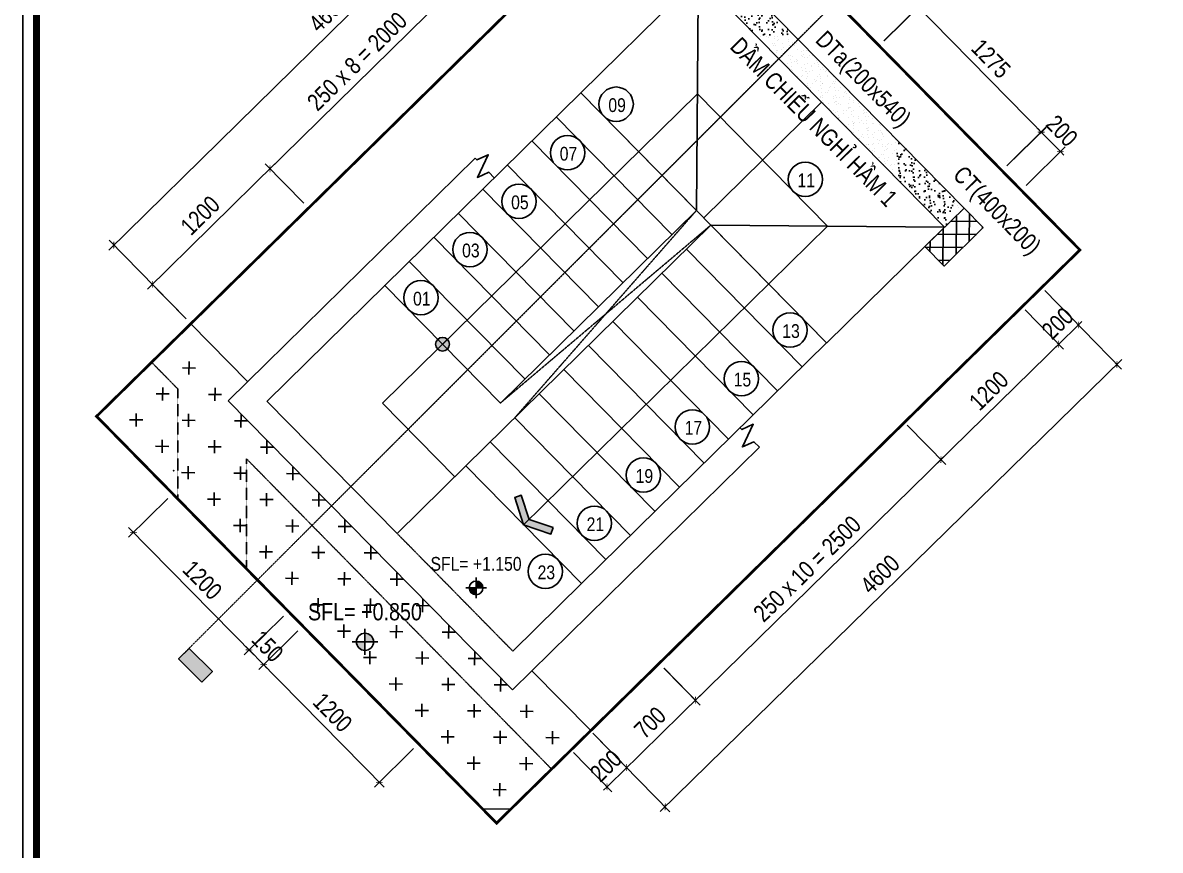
# Model space of a CAD drawing. Header units: millimetres. Extents: x 379264 to 1158416, y -283062 to 356890.
# Drawn here: x 1031030 to 1039304, y -10647 to -4627 of the extents above; entities that cross this region are included whole.
import ezdxf
from ezdxf.enums import TextEntityAlignment as Align

# ---------------------------------------------------------------- set-up
doc = ezdxf.new("R2010")
doc.units = ezdxf.units.MM
for name, pattern in [('BLOCK A - CHI TIET THANG 4$0$HIDDEN', [0.375, 0.25, -0.125]), ('CHI TIET THANG SAN VUON$0$$0$HIDDEN', [0.375, 0.25, -0.125]), ('HIDDEN', [9.524999999999999, 6.35, -3.175]), ('mb_loi thang 2-19 twa$0$Core 1A$0$Hidden10.5', [1.5, 1, -0.5])]:
    doc.linetypes.add(name, pattern=pattern)
for name, color, linetype in [('01PM. TEXT A', 3, 'Continuous'), ('02PM. TEXT B', 4, 'Continuous'), ('04PM. THIN', 7, 'Continuous'), ('05PM. FRAME', 4, 'Continuous'), ('06PM. HIDDEN', 4, 'HIDDEN'), ('07PM. WACO', 6, 'Continuous'), ('11PM. DIM', 2, 'Continuous'), ('13PM. HATCH', 8, 'Continuous'), ('BLOCK C - CHI TIET THANG 9$0$Dim 100', 1, 'Continuous'), ('CHI TIET THANG SAN VUON$0$Number Step', 94, 'Continuous'), ('mb_loi thang 2-19 twa$0$Opening Hidden', 154, 'mb_loi thang 2-19 twa$0$Core 1A$0$Hidden10.5')]:
    doc.layers.add(name, color=color, linetype=linetype)
doc.layers.add('DMo', color=254, linetype='HIDDEN', lineweight=9)
doc.styles.add('[PMDC2013]STYLE', font='arial.ttf', dxfattribs={"width": 0.8})
doc.styles.add('BLOCK A - CHI TIET THANG 3$0$VNI-HelveC', font='VHELVCN_0.TTF')
doc.styles.add('CHI TIET THANG SAN VUON$0$$0$Title Block Bold', font='VHELVEB_0.TTF')
doc.styles.add('CHI TIET THANG SAN VUON$0$VNI-HelveCB', font='VHELVCB_0.TTF')
doc.dimstyles.new('BLOCK A - CHI TIET THANG 1$0$Dim 50 (A1-A2)', dxfattribs={"dimscale": 50, "dimtxt": 2.5, "dimasz": 0.7, "dimexe": 1, "dimexo": 1, "dimgap": 1, "dimtad": 1, "dimdec": 0, "dimzin": 12, "dimdsep": 46, "dimtxsty": '[PMDC2013]STYLE', "dimblk": 'ARCHTICK', "dimcen": 0, "dimdle": 1, "dimclrd": 2, "dimclre": 2, "dimclrt": 4, "dimadec": 0, "dimazin": 0, "dimtfac": 1, "dimtdec": 0, "dimtix": 1, "dimtmove": 2, "dimatfit": 3, "dimldrblk": 'ARCHTICK', "dimfxl": 1, "dimtolj": 1, "dimtzin": 0, "dimarcsym": 0})

# ---------------------------------------------------------------- blocks, each defined once
blk = doc.blocks.new('BLOCK A - CHI TIET THANG 3$0$13123123213')
at = {"linetype": 'ByBlock'}
h = blk.add_hatch(color=0, dxfattribs=at)
h.paths.add_polyline_path([(0, 1), (0, 0), (1, 0, 0.4142135623730951)])
h.paths.add_polyline_path([(0, 0), (-1, 0, 0.4142135623730951), (0, -1)])
at = {"color": 0, "linetype": 'ByBlock'}
for p, q in [((0, -1.5), (0, 1.5)), ((-1.5, 0), (1.5, 0))]:
    blk.add_line(p, q, dxfattribs=at)
blk.add_circle((0, 0), 1, dxfattribs=at)
at = {"color": 0, "linetype": 'ByBlock', "lineweight": -2, "style": 'BLOCK A - CHI TIET THANG 3$0$VNI-HelveC'}
for tag, p in [('TEXT1', (0, 10.5)), ('TEXT2', (0, 7)), ('TEXT3', (0, 3.5))]:
    blk.add_attdef(tag, text='', height=2, dxfattribs=at).set_placement(p, align=Align.MIDDLE_CENTER)
blk = doc.blocks.new('_ArchTick')
at = {"color": 0, "linetype": 'ByBlock', "const_width": 0.15}
blk.add_lwpolyline([(-0.5, -0.5), (0.5, 0.5)], dxfattribs=at)
blk = doc.blocks.new('*D1213')
at = {"layer": '11PM. DIM', "color": 2, "lineweight": -2, "transparency": 16777216}
for p, q in [((1032084.663593933, -8088.159583262983), (1031799.39023279, -8368.550577097747)), ((1032711.271258664, -9224.980956435262), (1031800.000528704, -8297.84253272583)), ((1032925.836575406, -8943.97966671543), (1032640.563214292, -9224.370660521847))]:
    blk.add_line(p, q, dxfattribs=at)
at = {"layer": 'Defpoints', "color": 0, "transparency": 16777216}
for p in [(1032120.322764075, -8053.11070903379), (1031835.049402933, -8333.501702868496), (1032961.495745548, -8908.930792486179)]:
    blk.add_point(p, dxfattribs=at)
at = {"layer": '11PM. DIM', "color": 2, "lineweight": -2, "transparency": 16777216, "xscale": 35, "yscale": 35, "zscale": 35}
for p, rotation in [((1031835.049402933, -8333.501702868496), 134.5054804285329), ((1032676.222384435, -9189.321786292596), 314.505480428533)]:
    blk.add_blockref('_ArchTick', p, dxfattribs=dict(at, rotation=rotation))
at = {"layer": '11PM. DIM', "color": 4, "transparency": 16777216, "insert": (1032336.811586425, -8681.625349272683), "char_height": 125, "attachment_point": 5, "rotation": 314.50548042853296, "style": '[PMDC2013]STYLE'}
blk.add_mtext('\\A1;1200', dxfattribs=at)
blk = doc.blocks.new('*D1214')
at = {"layer": '11PM. DIM', "color": 2, "lineweight": -2, "transparency": 16777216}
for p, q in [((1033031.301870626, -9051.281398636056), (1032746.028509455, -9331.672392498935)), ((1032746.638805368, -9260.964348127076), (1033657.909535328, -10188.10277183651)), ((1033872.474852099, -9907.101482088387), (1033587.201490956, -10187.49247592303))]:
    blk.add_line(p, q, dxfattribs=at)
at = {"layer": 'Defpoints', "color": 0, "transparency": 16777216}
for p in [(1033066.961040768, -9016.232524406805), (1033908.134022241, -9872.052607859136), (1033622.860661099, -10152.44360169384)]:
    blk.add_point(p, dxfattribs=at)
at = {"layer": '11PM. DIM', "color": 2, "lineweight": -2, "transparency": 16777216, "xscale": 35, "yscale": 35, "zscale": 35}
for p, rotation in [((1032781.687679598, -9296.623518269742), 134.5054804285329), ((1033622.860661099, -10152.44360169384), 314.505480428533)]:
    blk.add_blockref('_ArchTick', p, dxfattribs=dict(at, rotation=rotation))
at = {"layer": '11PM. DIM', "color": 4, "transparency": 16777216, "insert": (1033283.44986309, -9644.747164673929), "char_height": 125, "attachment_point": 5, "rotation": 314.5054804285329, "style": '[PMDC2013]STYLE'}
blk.add_mtext('\\A1;1200', dxfattribs=at)
blk = doc.blocks.new('*D1215')
at = {"layer": '11PM. DIM', "color": 2, "lineweight": -2, "transparency": 16777216}
for p, q in [((1032925.836575406, -8943.97966671543), (1032640.563214263, -9224.370660550252)), ((1033031.301870626, -9051.281398636114), (1032746.028509487, -9331.672392467328)), ((1032676.222384406, -9189.321786321001), (1032651.688172445, -9164.360367221117)), ((1032781.68767963, -9296.623518238077), (1032676.222384406, -9189.321786321001)), ((1032781.68767963, -9296.623518238077), (1032806.22189159, -9321.58493733796))]:
    blk.add_line(p, q, dxfattribs=at)
at = {"layer": 'Defpoints', "color": 0, "transparency": 16777216}
for p in [(1032961.495745548, -8908.930792486179), (1033066.961040769, -9016.232524406863), (1032676.222384406, -9189.321786321001)]:
    blk.add_point(p, dxfattribs=at)
at = {"layer": '11PM. DIM', "color": 2, "lineweight": -2, "transparency": 16777216, "xscale": 35, "yscale": 35, "zscale": 35}
for p, rotation in [((1032676.222384406, -9189.321786321001), 314.505480428533), ((1032781.68767963, -9296.623518238077), 134.5054804285329)]:
    blk.add_blockref('_ArchTick', p, dxfattribs=dict(at, rotation=rotation))
at = {"layer": '11PM. DIM', "color": 4, "transparency": 16777216, "insert": (1032810.130724759, -9163.186256971734), "char_height": 125, "attachment_point": 5, "rotation": 314.50548042853296, "style": '[PMDC2013]STYLE'}
blk.add_mtext('\\A1;150', dxfattribs=at)
blk = doc.blocks.new('*D1216')
at = {"layer": '11PM. DIM', "color": 2, "lineweight": -2, "transparency": 16777216}
for p, q in [((1036399.577069771, -3848.257743186492), (1036684.850430935, -3567.866749336477)), ((1037578.173465608, -4548.073926941026), (1036614.142386563, -3567.256453422306)), ((1037293.510400354, -4757.756876423722), (1037578.783761522, -4477.365882569109))]:
    blk.add_line(p, q, dxfattribs=at)
at = {"layer": 'Defpoints', "color": 0, "transparency": 16777216}
for p in [(1036649.191260792, -3602.915623565321), (1036363.917899628, -3883.306617415335), (1037257.851230211, -4792.805750652566)]:
    blk.add_point(p, dxfattribs=at)
at = {"layer": '11PM. DIM', "color": 2, "lineweight": -2, "transparency": 16777216, "xscale": 35, "yscale": 35, "zscale": 35}
for p, rotation in [((1036649.191260792, -3602.915623565321), 134.5054804279484), ((1037543.124591379, -4512.414756797953), 314.5054804279484)]:
    blk.add_blockref('_ArchTick', p, dxfattribs=dict(at, rotation=rotation))
at = {"layer": '11PM. DIM', "color": 4, "transparency": 16777216, "insert": (1037177.333618828, -3977.878794874588), "char_height": 125, "attachment_point": 5, "rotation": 314.50548042794844, "style": '[PMDC2013]STYLE'}
blk.add_mtext('\\A1;1275', dxfattribs=at)
blk = doc.blocks.new('*D1219')
at = {"layer": '11PM. DIM', "color": 2, "lineweight": -2, "transparency": 16777216}
for p, q in [((1034290.647506517, -4252.221443002636), (1032792.962360434, -5724.274160538043)), ((1034500.330455922, -4536.884508204123), (1034219.939462145, -4251.611147084855)), ((1033073.963650169, -5938.839477325382), (1032793.572656352, -5653.566116166185))]:
    blk.add_line(p, q, dxfattribs=at)
at = {"layer": 'Defpoints', "color": 0, "transparency": 16777216}
for p in [(1034535.379330149, -4572.543678348942), (1032828.621530579, -5689.225286311004), (1033109.012524396, -5974.498647470202)]:
    blk.add_point(p, dxfattribs=at)
at = {"layer": '11PM. DIM', "color": 2, "lineweight": -2, "transparency": 16777216, "xscale": 35, "yscale": 35, "zscale": 35}
for p, rotation in [((1034254.988336372, -4287.270317229675), 44.50548042500078), ((1032828.621530579, -5689.225286311004), 224.5054804250008)]:
    blk.add_blockref('_ArchTick', p, dxfattribs=dict(at, rotation=rotation))
at = {"layer": '11PM. DIM', "color": 4, "transparency": 16777216, "insert": (1033462.018538172, -4907.072109024273), "char_height": 125, "attachment_point": 5, "rotation": 44.505480425000776, "style": '[PMDC2013]STYLE'}
blk.add_mtext('\\A1;250 x 8 = 2000', dxfattribs=at)
blk = doc.blocks.new('*D1220')
at = {"layer": '11PM. DIM', "color": 2, "lineweight": -2, "transparency": 16777216}
for p, q in [((1032864.280700757, -5654.176412117493), (1031937.130059019, -6565.459150885814)), ((1033073.963650169, -5938.839477325382), (1032793.572656385, -5653.566116199712)), ((1032219.114087612, -6781.024318679294), (1031937.740354937, -6494.751106514013))]:
    blk.add_line(p, q, dxfattribs=at)
at = {"layer": 'Defpoints', "color": 0, "transparency": 16777216}
for p in [(1033109.012524396, -5974.498647470202), (1031972.789229164, -6530.410276658833), (1032254.162961839, -6816.683488824114)]:
    blk.add_point(p, dxfattribs=at)
at = {"layer": '11PM. DIM', "color": 2, "lineweight": -2, "transparency": 16777216, "xscale": 35, "yscale": 35, "zscale": 35}
for p, rotation in [((1032828.621530612, -5689.225286344532), 44.50548042500078), ((1031972.789229164, -6530.410276658833), 224.5054804250008)]:
    blk.add_blockref('_ArchTick', p, dxfattribs=dict(at, rotation=rotation))
at = {"layer": '11PM. DIM', "color": 4, "transparency": 16777216, "insert": (1032320.918984585, -6028.642088755616), "char_height": 125, "attachment_point": 5, "rotation": 44.505480425000776, "style": '[PMDC2013]STYLE'}
blk.add_mtext('\\A1;1200', dxfattribs=at)
blk = doc.blocks.new('*D1221')
at = {"layer": '11PM. DIM', "color": 2, "lineweight": -2, "transparency": 16777216}
for p, q in [((1031656.739065102, -6280.185789625626), (1035008.713276689, -2985.579603418882)), ((1035498.78721995, -3555.516029819148), (1034938.005232317, -2984.969307501102)), ((1032219.114087612, -6781.024318679352), (1031657.34936102, -6209.477745253767))]:
    blk.add_line(p, q, dxfattribs=at)
at = {"layer": 'Defpoints', "color": 0, "transparency": 16777216}
for p in [(1034973.054106544, -3020.628477645922), (1035533.836094177, -3591.175199963967), (1032254.162961839, -6816.683488824172)]:
    blk.add_point(p, dxfattribs=at)
at = {"layer": '11PM. DIM', "color": 2, "lineweight": -2, "transparency": 16777216, "xscale": 35, "yscale": 35, "zscale": 35}
for p, rotation in [((1034973.054106544, -3020.628477645922), 44.50548042500078), ((1031692.398235247, -6245.136915398587), 224.5054804250008)]:
    blk.add_blockref('_ArchTick', p, dxfattribs=dict(at, rotation=rotation))
at = {"layer": '11PM. DIM', "color": 4, "transparency": 16777216, "insert": (1033252.939775593, -4551.707003776217), "char_height": 125, "attachment_point": 5, "rotation": 44.505480425000776, "style": '[PMDC2013]STYLE'}
blk.add_mtext('\\A1;4600', dxfattribs=at)
blk = doc.blocks.new('*D1222')
at = {"layer": '11PM. DIM', "color": 2, "lineweight": -2, "transparency": 16777216}
for p, q in [((1038187.06965542, -5666.875420503377), (1038472.343016565, -5386.484426672338)), ((1038436.683846422, -5421.533300901239), (1038412.149634462, -5396.571881801123)), ((1038576.879343337, -5564.169981473417), (1038436.683846422, -5421.533300901239)), ((1038327.265152333, -5809.512101078813), (1038612.53851348, -5529.121107244515)), ((1038576.879343337, -5564.169981473417), (1038601.413555298, -5589.131400573533))]:
    blk.add_line(p, q, dxfattribs=at)
at = {"layer": 'Defpoints', "color": 0, "transparency": 16777216}
for p in [(1038436.683846422, -5421.533300901239), (1038151.410485277, -5701.92429473222), (1038291.60598219, -5844.560975307657)]:
    blk.add_point(p, dxfattribs=at)
at = {"layer": '11PM. DIM', "color": 2, "lineweight": -2, "transparency": 16777216, "xscale": 35, "yscale": 35, "zscale": 35}
for p, rotation in [((1038436.683846422, -5421.533300901239), 314.5054804279484), ((1038576.879343337, -5564.169981473417), 134.5054804279484)]:
    blk.add_blockref('_ArchTick', p, dxfattribs=dict(at, rotation=rotation))
at = {"layer": '11PM. DIM', "color": 4, "transparency": 16777216, "insert": (1038587.957287621, -5413.065245880221), "char_height": 125, "attachment_point": 5, "rotation": 314.50548042794844, "style": '[PMDC2013]STYLE'}
blk.add_mtext('\\A1;200', dxfattribs=at)
blk = doc.blocks.new('MB Ham 2$0$Arrow 60')
at = {"linetype": 'ByBlock', "lineweight": -2}
h = blk.add_hatch(color=0, dxfattribs=at)
h.paths.add_polyline_path([(1.875, 0.9375000000000001), (1.651393202249892, 1.384713595499924), (0, 0.5590169943748364), (-1.651393202250176, 1.384713595499924), (-1.875, 0.9375000000001494), (0, 0)], flags=17)
h.paths.add_polyline_path([(1.651393202249892, 1.384713595499925), (1.875, 0.9375), (0, 0), (-1.875, 0.9375000000001492), (-1.651393202250176, 1.384713595499925), (0, 0.5590169943748364)])
blk.add_hatch(color=0, dxfattribs=at).paths.add_polyline_path([(1.651393202249892, 1.384713595499925), (1.875, 0.9375), (0, 0), (-1.875, 0.9375000000001492), (-1.651393202250176, 1.384713595499925), (0, 0.5590169943748364)])
at = {"color": 0, "linetype": 'ByBlock', "lineweight": -2}
blk.add_lwpolyline([(1.651393202249892, 1.384713595499925), (1.875, 0.9375), (0, 0), (-1.875, 0.9375000000001492), (-1.651393202250176, 1.384713595499925), (0, 0.5590169943748364)], close=True, dxfattribs=at)
blk = doc.blocks.new('CHI TIET THANG SAN VUON$0$Number Step')
at = {"color": 0, "linetype": 'ByBlock'}
blk.add_circle((0, 0), 2.5, dxfattribs=at)
at = {"color": 0, "linetype": 'ByBlock', "lineweight": -2, "style": 'CHI TIET THANG SAN VUON$0$VNI-HelveCB'}
blk.add_attdef('TEXT', text='', height=2, dxfattribs=at).set_placement((0, 0), align=Align.MIDDLE)
blk = doc.blocks.new('*U1128')
h = blk.add_hatch(color=256)
edge = h.paths.add_edge_path()
edge.add_line((-424.2623709886411, -424.262370988505), (-599.9975990567021, -599.9975990565075))
edge.add_line((-599.9975990567021, -599.9975990565075), (599.9975990565059, -599.9975990567074))
edge.add_line((599.9975990565059, -599.9975990567074), (599.9975990567063, 599.9975990565011))
edge.add_line((599.9975990567063, 599.997599056501), (424.2623709886444, 424.2623709884982))
edge.add_arc((1.38939492794901e-12, -3.123119203203569e-12), 599.9975990566043, -135.0000000000095, 44.99999999999051, ccw=False)
blk.add_hatch(color=256).paths.add_polyline_path([(-11031.04505008012, -11709.86484365804), (-10879.21225421986, -11558.03204779784), (-11218.62215101066, -11218.62215100692), (-11370.45494687092, -11370.45494686713)])
blk.add_line((-599.9975990566037, -1.129758429030403e-13), (599.9975990566037, -5.392997783862113e-13))
at = {"linetype": 'CHI TIET THANG SAN VUON$0$$0$HIDDEN', "ltscale": 10}
blk.add_line((-424.2623709886413, -424.2623709885041), (-11370.45494687092, -11370.45494686713), dxfattribs=at)
blk.add_lwpolyline([(-424.2623709886411, -424.262370988505), (-599.9975990567021, -599.9975990565075), (599.9975990565059, -599.9975990567074), (599.9975990567063, 599.997599056501), (424.2623709886444, 424.2623709884982, -0.9999999999999994)], format="xyb", close=True)
blk.add_lwpolyline([(-11031.04505008012, -11709.86484365804), (-10879.21225421986, -11558.03204779784), (-11218.62215101066, -11218.62215100692), (-11370.45494687092, -11370.45494686713)], close=True)
blk.add_circle((-2.824396072576007e-14, -1.129758429030403e-13), 599.9975990566037)
at = {"style": 'CHI TIET THANG SAN VUON$0$$0$Title Block Bold', "flags": 8}
blk.add_attdef('VIEWNUMBER', text='', height=300, dxfattribs=at).set_placement((-2.824396072576007e-14, -1.129758429030403e-13), align=Align.BOTTOM_CENTER)
blk.add_attdef('DRAWINGREFERENCE', text='', height=250, dxfattribs=at).set_placement((-2.824396072576007e-14, -119.9995198113209), align=Align.TOP_CENTER)
blk = doc.blocks.new('MB Ham 2$0$Dot')
at = {"linetype": 'ByBlock', "lineweight": -2}
h = blk.add_hatch(color=0, dxfattribs=at)
edge = h.paths.add_edge_path()
edge.add_arc((0, 0), 0.5, 0, 360)
at = {"color": 0, "linetype": 'ByBlock', "lineweight": -2}
blk.add_line((-1.110223024625157e-16, -1), (5.551115123125783e-17, 1), dxfattribs=at)
blk.add_circle((0, 0), 0.5, dxfattribs=at)
blk = doc.blocks.new('*D1224')
at = {"layer": '11PM. DIM', "color": 2, "lineweight": -2, "transparency": 16777216}
for p, q in [((1038462.826595391, -6575.479214920721), (1038742.809769936, -6861.15284333931)), ((1038319.989781184, -6715.470802193973), (1038599.972955727, -7001.144430610992)), ((1038707.811873118, -6825.443639787263), (1038564.97505891, -6965.435227058944)), ((1038707.811873118, -6825.443639787263), (1038732.808315604, -6800.945112014713)), ((1038564.97505891, -6965.435227058944), (1038539.978616423, -6989.933754831436))]:
    blk.add_line(p, q, dxfattribs=at)
at = {"layer": 'Defpoints', "color": 0, "transparency": 16777216}
for p in [(1038427.828698573, -6539.770011368615), (1038284.991884366, -6679.761598641868), (1038564.97505891, -6965.435227058944)]:
    blk.add_point(p, dxfattribs=at)
at = {"layer": '11PM. DIM', "color": 2, "lineweight": -2, "transparency": 16777216, "xscale": 35, "yscale": 35, "zscale": 35}
for p, rotation in [((1038707.811873118, -6825.443639787263), 224.4236293263429), ((1038564.97505891, -6965.435227058944), 44.42362932634293)]:
    blk.add_blockref('_ArchTick', p, dxfattribs=dict(at, rotation=rotation))
at = {"layer": '11PM. DIM', "color": 4, "transparency": 16777216, "insert": (1038556.72311734, -6814.149843004183), "char_height": 125, "attachment_point": 5, "rotation": 44.42362932634293, "style": '[PMDC2013]STYLE'}
blk.add_mtext('\\A1;200', dxfattribs=at)
blk = doc.blocks.new('*D1225')
at = {"layer": '11PM. DIM', "color": 2, "lineweight": -2, "transparency": 16777216}
for p, q in [((1037462.968895942, -7555.420325832092), (1037742.952070514, -7841.093954277865)), ((1037743.663377248, -7770.386853907898), (1035886.609019192, -9590.4497604809)), ((1035693.908855645, -9322.400242721138), (1035957.316119562, -9591.161067215085))]:
    blk.add_line(p, q, dxfattribs=at)
at = {"layer": 'Defpoints', "color": 0, "transparency": 16777216}
for p in [(1037427.970999125, -7519.711122279987), (1035658.910958827, -9286.691039169033), (1035922.318222744, -9555.45186366298)]:
    blk.add_point(p, dxfattribs=at)
at = {"layer": '11PM. DIM', "color": 2, "lineweight": -2, "transparency": 16777216, "xscale": 35, "yscale": 35, "zscale": 35}
for p, rotation in [((1037707.954173696, -7805.38475072576), 44.42362932634293), ((1035922.318222744, -9555.45186366298), 224.4236293263429)]:
    blk.add_blockref('_ArchTick', p, dxfattribs=dict(at, rotation=rotation))
at = {"layer": '11PM. DIM', "color": 4, "transparency": 16777216, "insert": (1036735.465849547, -8599.128716775449), "char_height": 125, "attachment_point": 5, "rotation": 44.42362932634293, "style": '[PMDC2013]STYLE'}
blk.add_mtext('\\A1;250 x 10 = 2500', dxfattribs=at)
blk = doc.blocks.new('*D1226')
at = {"layer": '11PM. DIM', "color": 2, "lineweight": -2, "transparency": 16777216}
for p, q in [((1035694.909299631, -9322.416921031196), (1035957.818067428, -9590.66911783436)), ((1035958.529374162, -9519.962017464335), (1035386.843707681, -10080.26003527315)), ((1035176.58632401, -9794.296459692356), (1035457.550808051, -10080.9713420074))]:
    blk.add_line(p, q, dxfattribs=at)
at = {"layer": 'Defpoints', "color": 0, "transparency": 16777216}
for p in [(1035659.911402813, -9286.70771747909), (1035141.588427192, -9758.587256140308), (1035422.552911233, -10045.26213845529)]:
    blk.add_point(p, dxfattribs=at)
at = {"layer": '11PM. DIM', "color": 2, "lineweight": -2, "transparency": 16777216, "xscale": 35, "yscale": 35, "zscale": 35}
for p, rotation in [((1035922.82017061, -9554.959914282255), 44.42362932634293), ((1035422.552911233, -10045.26213845529), 224.4236293263429)]:
    blk.add_blockref('_ArchTick', p, dxfattribs=dict(at, rotation=rotation))
at = {"layer": '11PM. DIM', "color": 4, "transparency": 16777216, "insert": (1035593.016192248, -9718.821435949882), "char_height": 125, "attachment_point": 5, "rotation": 44.42362932634293, "style": '[PMDC2013]STYLE'}
blk.add_mtext('\\A1;700', dxfattribs=at)
blk = doc.blocks.new('*D1227')
at = {"layer": '11PM. DIM', "color": 2, "lineweight": -2, "transparency": 16777216}
for p, q in [((1038462.826595391, -6575.479214920721), (1039022.792944478, -7146.826471755281)), ((1035666.8268822, -10365.9336636652), (1039023.504251212, -7076.119371385255)), ((1035176.58632401, -9794.29645969253), (1035737.53398257, -10366.64497039944))]:
    blk.add_line(p, q, dxfattribs=at)
at = {"layer": 'Defpoints', "color": 0, "transparency": 16777216}
for p in [(1038427.828698573, -6539.770011368615), (1038987.79504766, -7111.117268203176), (1035141.588427192, -9758.587256140425)]:
    blk.add_point(p, dxfattribs=at)
at = {"layer": '11PM. DIM', "color": 2, "lineweight": -2, "transparency": 16777216, "xscale": 35, "yscale": 35, "zscale": 35}
for p, rotation in [((1038987.79504766, -7111.117268203176), 44.42362932634293), ((1035702.536085752, -10330.93576684734), 224.4236293263429)]:
    blk.add_blockref('_ArchTick', p, dxfattribs=dict(at, rotation=rotation))
at = {"layer": '11PM. DIM', "color": 4, "transparency": 16777216, "insert": (1037265.495218032, -8639.736927106394), "char_height": 125, "attachment_point": 5, "rotation": 44.42362932634293, "style": '[PMDC2013]STYLE'}
blk.add_mtext('\\A1;4600', dxfattribs=at)
blk = doc.blocks.new('*D1228')
at = {"layer": '11PM. DIM', "color": 2, "lineweight": -2, "transparency": 16777216}
for p, q in [((1038319.989781184, -6715.470802193973), (1038599.972955728, -7001.144430611574)), ((1037672.244970107, -7840.382647506485), (1038600.684262462, -6930.437330241606)), ((1037462.968895942, -7555.420325832034), (1037742.952070477, -7841.09395424067))]:
    blk.add_line(p, q, dxfattribs=at)
at = {"layer": 'Defpoints', "color": 0, "transparency": 16777216}
for p in [(1038284.991884366, -6679.761598641868), (1038564.97505891, -6965.435227059468), (1037427.970999124, -7519.711122279929)]:
    blk.add_point(p, dxfattribs=at)
at = {"layer": '11PM. DIM', "color": 2, "lineweight": -2, "transparency": 16777216, "xscale": 35, "yscale": 35, "zscale": 35}
for p, rotation in [((1038564.97505891, -6965.435227059468), 44.42362932634295), ((1037707.95417366, -7805.384750688565), 224.4236293263429)]:
    blk.add_blockref('_ArchTick', p, dxfattribs=dict(at, rotation=rotation))
at = {"layer": '11PM. DIM', "color": 4, "transparency": 16777216, "insert": (1038056.794267611, -7304.120398455008), "char_height": 125, "attachment_point": 5, "rotation": 44.42362932634295, "style": '[PMDC2013]STYLE'}
blk.add_mtext('\\A1;1200', dxfattribs=at)
blk = doc.blocks.new('*D1229')
at = {"layer": '11PM. DIM', "color": 2, "lineweight": -2, "transparency": 16777216}
for p, q in [((1035177.5676336, -9795.297713684617), (1035457.550808145, -10080.97134210356)), ((1035034.730819393, -9935.289300957927), (1035314.713993937, -10220.96292937518)), ((1035422.552911327, -10045.26213855145), (1035279.716097119, -10185.25372582307)), ((1035422.552911327, -10045.26213855145), (1035447.549353814, -10020.76361077896)), ((1035279.716097119, -10185.25372582307), (1035254.719654632, -10209.75225359556))]:
    blk.add_line(p, q, dxfattribs=at)
at = {"layer": 'Defpoints', "color": 0, "transparency": 16777216}
for p in [(1035142.569736782, -9759.588510132511), (1034999.732922575, -9899.580097405822), (1035279.716097119, -10185.25372582307)]:
    blk.add_point(p, dxfattribs=at)
at = {"layer": '11PM. DIM', "color": 2, "lineweight": -2, "transparency": 16777216, "xscale": 35, "yscale": 35, "zscale": 35}
for p, rotation in [((1035422.552911327, -10045.26213855145), 224.4236293263429), ((1035279.716097119, -10185.25372582307), 44.42362932634293)]:
    blk.add_blockref('_ArchTick', p, dxfattribs=dict(at, rotation=rotation))
at = {"layer": '11PM. DIM', "color": 4, "transparency": 16777216, "insert": (1035271.464155549, -10033.96834176837), "char_height": 125, "attachment_point": 5, "rotation": 44.42362932634293, "style": '[PMDC2013]STYLE'}
blk.add_mtext('\\A1;200', dxfattribs=at)
blk = doc.blocks.new('CHG_XX_Khung ten')
blk.add_lwpolyline([(15, 578.9999998350979), (826, 578.9999998350979), (826, 14.99999983509792), (15, 14.99999983509792)], close=True)
at = {"color": 4, "linetype": 'Continuous', "const_width": 1}
blk.add_lwpolyline([(17.00000000000006, 576.9999998350979), (824.0000000000001, 576.9999998350979), (824, 16.99999983509827), (16.99999999999994, 16.99999983509838)], close=True, dxfattribs=at)
blk = doc.blocks.new('*D1244')
at = {"layer": '11PM. DIM', "color": 2, "lineweight": -2, "transparency": 16777216}
for p, q in [((1037294.469091397, -4758.73226087715), (1037579.742452552, -4478.341267035692)), ((1037509.03440818, -4477.73097112152), (1038472.816003118, -5458.294616338506)), ((1038188.152937873, -5667.977565812704), (1038473.426299033, -5387.586571966647))]:
    blk.add_line(p, q, dxfattribs=at)
at = {"layer": 'Defpoints', "color": 0, "transparency": 16777216}
for p in [(1037258.809921254, -4793.781135105994), (1038437.76712889, -5422.635446195491), (1038152.49376773, -5703.026440041547)]:
    blk.add_point(p, dxfattribs=at)
at = {"layer": '11PM. DIM', "color": 2, "lineweight": -2, "transparency": 16777216, "xscale": 35, "yscale": 35, "zscale": 35}
for p, rotation in [((1037544.083282409, -4513.390141264535), 134.5054804279484), ((1038437.76712889, -5422.635446195491), 314.5054804279484)]:
    blk.add_blockref('_ArchTick', p, dxfattribs=dict(at, rotation=rotation))
at = {"layer": '11PM. DIM', "color": 4, "transparency": 16777216, "insert": (1038072.100898391, -4888.226398422965), "char_height": 125, "attachment_point": 5, "rotation": 314.50548042794844, "style": '[PMDC2013]STYLE'}
blk.add_mtext('\\A1;1275', dxfattribs=at)

msp = doc.modelspace()

# ---------------------------------------------------------------- hatches: boundary and pattern name
at = {"layer": '13PM. HATCH'}
h = msp.add_hatch(dxfattribs=at)
h.set_pattern_fill('AR-SAND', color=256, scale=1.5, angle=89.50548042660694, style=0)
h.set_pattern_definition([(127.0054804266069, (922617.2405582484, -109222.6120343766), (-73.42996577298865, -1.76634695281468), [0, -57.9119999999999, 0, -64.76999999999978, 0, -61.91249999999989]), (97.0054804266069, (922617.2405582484, -109222.6120343766), (-106.9377924282719, 68.35400650691834), [0, -31.242, 0, -52.197, 0, -20.0025]), (57.00548042660693, (922616.8360889623, -109269.4732888796), (0.8084752652252765, 118.6462968724499), [0, -19.04999999999999, 0, -68.57999999999998, 0, -89.53499999999998]), (47.00548042660689, (922616.8360889623, -109269.4732888796), (-32.44962748884907, 114.8178135553666), [0, -9.524999999999999, 0, -44.958, 0, -51.435])])
h.paths.add_polyline_path([(1037733.696055674, -6114.656555862068), (1035946.203470045, -4296.038878526091), (1036088.84015062, -4155.843381613977), (1037876.33273625, -5974.461058949953)])
h = msp.add_hatch(dxfattribs=at)
h.set_pattern_fill('ANSI37', color=256, scale=30, angle=224.505480426607, style=0)
h.set_pattern_definition([(269.5054804266069, (1042243.489197477, 20753.12415041604), (95.24645224190493, -0.8220920450439309), []), (359.5054804266069, (1042243.489197477, 20753.12415041604), (0.8220920450439451, 95.24645224190493), [])])
h.paths.add_polyline_path([(1038016.528233162, -6117.097739525507), (1037876.33273625, -5974.46105895007), (1037591.059375099, -6254.852052774357), (1037731.254872011, -6397.488733349735)])
h = msp.add_hatch(dxfattribs=at)
h.set_pattern_fill('CROSS', color=256, scale=30, angle=135)
h.set_pattern_definition([(89.50548042660284, (1033752.956645441, -8342.29052365282), (-188.8487203937083, 192.1370885739112), [95.24999999999987, -285.7499999999995]), (179.5054804266029, (1033800.990917584, -8295.078343554418), (-192.1370885739112, -188.8487203937083), [95.24999999999987, -285.7499999999995])])
h.paths.add_polyline_path([(1035161.63704426, -9776.33243706312), (1034733.696592382, -9340.94038173954), (1034591.967836218, -9480.363979808655), (1032523.206514167, -7377.275638131094), (1032665.661006529, -7237.138284568809), (1032252.163491888, -6816.440657229006), (1031566.983501515, -7490.136309841491), (1034476.275040434, -10450.08650137672)])

# ---------------------------------------------------------------- linework, layer by layer
at = {"linetype": 'BLOCK A - CHI TIET THANG 4$0$HIDDEN', "ltscale": 10, "const_width": 20}
msp.add_lwpolyline([(1035809.997125637, -3319.740581062408), (1038719.288664556, -6279.690772597696), (1034476.275040434, -10450.08650137672), (1031566.983501515, -7490.136309841433)], close=True, dxfattribs=at)
at = {"layer": '05PM. FRAME', "ltscale": 0.25}
for p, q in [((1036087.438195651, -4154.417014808179), (1037876.33273625, -5974.461058949953)), ((1035088.981431623, -5135.785493193212), (1035944.801515076, -4294.612511720294)), ((1037733.696055674, -6114.656555861951), (1035944.801515076, -4294.612511720294)), ((1036876.474017253, -6954.403170529305), (1035088.981431623, -5135.785493193329)), ((1034319.578486336, -5611.587565766782), (1032523.114664058, -7377.30545286999)), ((1036877.875972222, -6955.829537334987), (1037733.696055674, -6114.656555862068)), ((1032806.794527103, -7378.913438802487), (1033662.61461585, -6537.740452120448)), ((1032665.751357956, -7237.109942862957), (1032252.162961839, -6816.683488824074)), ((1034591.907575337, -9480.302722604963), (1032523.114664058, -7377.30545286999)), ((1033752.956645441, -8342.29052365282), (1032806.008494449, -7379.68601874555)), ((1034591.907575337, -9480.302722604963), (1036387.462065993, -7715.478604460153)), ((1034252.342599331, -7851.026870452817), (1033752.909508634, -8342.242566066929)), ((1035093.515580803, -8706.84695390509), (1034593.917389019, -9197.894673685096)), ((1034733.696592382, -9340.940381739423), (1035161.69794717, -9776.394400458452))]:
    msp.add_line(p, q, dxfattribs=at)
for points in [[(1035088.981431623, -5135.785493193329), (1033662.61462587, -6537.740462314589), (1034503.787607342, -7393.560545766861), (1035930.154413096, -5991.605576645601)], [(1036876.474017253, -6954.403170529305), (1035093.515580803, -8706.84695390509), (1034252.342599331, -7851.026870452817), (1036035.30103578, -6098.58308707715)]]:
    msp.add_lwpolyline(points, close=True, dxfattribs=at)
for points in [[(1034319.578486336, -5611.58756576684), (1034332.549376864, -5624.784314662469), (1034415.687901237, -5586.886301930313), (1034337.033038064, -5751.83025275778), (1034420.171562434, -5713.932240022015), (1034459.773983239, -5754.224246333255)], [(1036247.266569089, -7572.841923893797), (1036260.237459618, -7586.038672789367), (1036343.375983991, -7548.140660057212), (1036264.721120818, -7713.084610884678), (1036347.859645188, -7675.186598148914), (1036387.462065993, -7715.478604460153)]]:
    msp.add_lwpolyline(points, dxfattribs=at)
at = {"layer": '06PM. HIDDEN', "linetype": 'HIDDEN', "ltscale": 0.25}
for p, q in [((1031967.133047292, -7096.835202559207), (1032156.792926434, -7289.797574353888)), ((1032156.792926434, -8090.215915787576), (1032156.792926434, -7289.797574378743)), ((1032656.792926434, -8598.922271258914), (1032656.792926434, -7798.503929915973)), ((1032656.792926434, -7798.503929825285), (1034876.424586211, -10056.78539409444)), ((1033752.956645441, -8342.29052365282), (1034593.917308375, -9197.894591636741))]:
    msp.add_line(p, q, dxfattribs=at)
at = {"layer": '07PM. WACO'}
msp.add_lwpolyline([(1038016.528233162, -6117.097739525507), (1037876.33273625, -5974.46105895007), (1037591.059375099, -6254.852052774357), (1037731.254872011, -6397.488733349735)], close=True, dxfattribs=at)
at = {"layer": '13PM. HATCH'}
for p, q in [((1035930.154413096, -5991.605576645601), (1035944.801515076, -4294.612511720294)), ((1035937.477964086, -5143.109044183006), (1033647.090799708, -7394.296924719023)), ((1036883.797568243, -6105.906638066768), (1035937.477964086, -5143.109044183006)), ((1035982.727724438, -6045.094331861375), (1036839.248785375, -5204.634533791123)), ((1034910.685580904, -5311.029864333472), (1035751.858562377, -6166.849947785744)), ((1034732.389730185, -5486.274235473615), (1035573.562711658, -6342.094318925829)), ((1034554.093879466, -5661.518606613758), (1035395.266860939, -6517.33869006603)), ((1034375.798028747, -5836.7629777539), (1035216.971010219, -6692.583061206173)), ((1034197.502178027, -6012.00734889416), (1035038.6751595, -6867.827432346432)), ((1036883.797568243, -6105.906638066768), (1034672.929090067, -8278.936912179011)), ((1036035.30103578, -6098.58308707715), (1037733.696055674, -6114.656555862068)), ((1034019.206327308, -6187.251720034303), (1034860.379308781, -7043.071803486575)), ((1035857.005185061, -6273.827458217293), (1036698.178166534, -7129.647541669448)), ((1033840.910476589, -6362.496091174446), (1034682.083458062, -7218.316174626718)), ((1035678.709334342, -6449.071829357435), (1036519.882315815, -7304.891912809591)), ((1035500.413483623, -6624.316200497578), (1036341.586465095, -7480.136283949734)), ((1035322.117632903, -6799.560571637721), (1036163.290614376, -7655.380655089877)), ((1035143.821782184, -6974.804942777864), (1035984.994763657, -7830.625026230136)), ((1034965.525931465, -7150.049313918007), (1035806.698912938, -8005.869397370279)), ((1034787.230080746, -7325.29368505815), (1035628.403062219, -8181.113768510422)), ((1034172.850262199, -7929.211284756213), (1033647.090799708, -7394.296924719023)), ((1034608.934230027, -7500.538056198293), (1035450.107211499, -8356.358139650565)), ((1034430.638379307, -7675.782427338378), (1035271.81136078, -8531.60251079065))]:
    msp.add_line(p, q, dxfattribs=at)
at = {"layer": 'BLOCK C - CHI TIET THANG 9$0$Dim 100'}
msp.add_point((1032127.252327159, -7885.667466308019), dxfattribs=at)
at = {"layer": 'DMo', "ltscale": 1400}
msp.add_line((1034374.708808918, -10346.75172642911), (1034581.409153949, -10346.75172642911), dxfattribs=at)
at = {"layer": 'mb_loi thang 2-19 twa$0$Opening Hidden', "color": 8}
for p, q in [((1034608.934286621, -7500.53811377766), (1035930.154413096, -5991.605576645601)), ((1036035.30103578, -6098.58308707715), (1034503.787607342, -7393.560545766861))]:
    msp.add_line(p, q, dxfattribs=at)

# ---------------------------------------------------------------- block references
at = {"layer": '02PM. TEXT B'}
ref = msp.add_blockref('BLOCK A - CHI TIET THANG 3$0$13123123213', (1034326.993694309, -8738.307266116975), dxfattribs=dict(at, xscale=50.00000000000001, yscale=50.00000000000001, zscale=50.00000000000001))
ref.add_attrib('TEXT3', 'SFL= +1.150', dxfattribs={"layer": '0', "color": 0, "linetype": 'ByBlock', "lineweight": -2, "height": 99.99999999999991, "rotation": 1.667526652835144e-09, "style": 'BLOCK A - CHI TIET THANG 3$0$VNI-HelveC'}).set_placement((1034326.993694309, -8563.307266117092), align=Align.MIDDLE_CENTER)
ref = msp.add_blockref('BLOCK A - CHI TIET THANG 3$0$13123123213', (1033518.837255876, -9130.618961274526), dxfattribs=dict(at, xscale=62.5, yscale=62.5, zscale=62.5))
ref.add_attrib('TEXT3', 'SFL= +0.850', dxfattribs={"layer": '0', "color": 0, "linetype": 'ByBlock', "lineweight": -2, "height": 124.9999999999999, "rotation": 6.670106611340577e-09, "style": 'BLOCK A - CHI TIET THANG 3$0$VNI-HelveC'}).set_placement((1033518.837255876, -8911.86896127441), align=Align.MIDDLE_CENTER)
at = {"layer": '07PM. WACO'}
ref = msp.add_blockref('*U1128', (1037848.572946136, -3568.778284661024), dxfattribs=dict(at, xscale=0.5, yscale=0.5, zscale=0.5))
ref.add_attrib('VIEWNUMBER', '1-1', dxfattribs={"layer": '0', "height": 150, "style": 'CHI TIET THANG SAN VUON$0$VNI-HelveCB'}).set_placement((1037848.572946136, -3568.778284661024), align=Align.BOTTOM_CENTER)
ref.add_attrib('DRAWINGREFERENCE', '-', dxfattribs={"layer": '0', "height": 125, "style": 'CHI TIET THANG SAN VUON$0$VNI-HelveCB'}).set_placement((1037848.572946136, -3628.778044566647), align=Align.TOP_CENTER)
at = {"layer": '13PM. HATCH'}
for name, p, xscale, yscale, zscale, rotation in [('MB Ham 2$0$Dot', (1034083.201116606, -6965.650504040608), -100, 100, 100, 134.5054804266069), ('MB Ham 2$0$Arrow 60', (1034672.929050085, -8278.936871501402), 99.99999999999999, 99.99999999999999, 99.99999999999999, 314.5054804266069)]:
    msp.add_blockref(name, p, dxfattribs=dict(at, xscale=xscale, yscale=yscale, zscale=zscale, rotation=rotation))
at = {"layer": 'CHI TIET THANG SAN VUON$0$Number Step'}
ref = msp.add_blockref('CHI TIET THANG SAN VUON$0$Number Step', (1035346.067956305, -5219.032921892725), dxfattribs=dict(at, xscale=50, yscale=50, zscale=50, rotation=90))
ref.add_attrib('TEXT', '09', dxfattribs={"layer": '0', "color": 0, "linetype": 'ByBlock', "lineweight": -2, "height": 100, "style": 'CHI TIET THANG SAN VUON$0$VNI-HelveCB'}).set_placement((1035353.001289638, -5225.966255226074), align=Align.MIDDLE)
ref = msp.add_blockref('CHI TIET THANG SAN VUON$0$Number Step', (1034992.387230751, -5572.65065294116), dxfattribs=dict(at, xscale=50, yscale=50, zscale=50, rotation=90))
ref.add_attrib('TEXT', '07', dxfattribs={"layer": '0', "color": 0, "linetype": 'ByBlock', "lineweight": -2, "height": 100, "style": 'CHI TIET THANG SAN VUON$0$VNI-HelveCB'}).set_placement((1034999.320564085, -5579.583986274451), align=Align.MIDDLE)
ref = msp.add_blockref('CHI TIET THANG SAN VUON$0$Number Step', (1036721.812366679, -5766.134887978802), dxfattribs=dict(at, xscale=50, yscale=50, zscale=50, rotation=90))
ref.add_attrib('TEXT', '11', dxfattribs={"layer": '0', "color": 0, "linetype": 'ByBlock', "lineweight": -2, "height": 100, "style": 'CHI TIET THANG SAN VUON$0$VNI-HelveCB'}).set_placement((1036728.745700012, -5773.068221312151), align=Align.MIDDLE)
ref = msp.add_blockref('CHI TIET THANG SAN VUON$0$Number Step', (1034638.877178999, -5926.10063121947), dxfattribs=dict(at, xscale=50, yscale=50, zscale=50, rotation=90))
ref.add_attrib('TEXT', '05', dxfattribs={"layer": '0', "color": 0, "linetype": 'ByBlock', "lineweight": -2, "height": 100, "style": 'CHI TIET THANG SAN VUON$0$VNI-HelveCB'}).set_placement((1034645.810512332, -5933.033964552818), align=Align.MIDDLE)
ref = msp.add_blockref('CHI TIET THANG SAN VUON$0$Number Step', (1034282.28547756, -6276.589373499872), dxfattribs=dict(at, xscale=50, yscale=50, zscale=50, rotation=90))
ref.add_attrib('TEXT', '03', dxfattribs={"layer": '0', "color": 0, "linetype": 'ByBlock', "lineweight": -2, "height": 100, "style": 'CHI TIET THANG SAN VUON$0$VNI-HelveCB'}).set_placement((1034289.218810893, -6283.522706833162), align=Align.MIDDLE)
ref = msp.add_blockref('CHI TIET THANG SAN VUON$0$Number Step', (1033925.693776122, -6627.078115780158), dxfattribs=dict(at, xscale=50, yscale=50, zscale=50, rotation=90))
ref.add_attrib('TEXT', '01', dxfattribs={"layer": '0', "color": 0, "linetype": 'ByBlock', "lineweight": -2, "height": 100, "style": 'CHI TIET THANG SAN VUON$0$VNI-HelveCB'}).set_placement((1033932.627109455, -6634.011449113506), align=Align.MIDDLE)
ref = msp.add_blockref('CHI TIET THANG SAN VUON$0$Number Step', (1036611.096426629, -6862.881271875598), dxfattribs=dict(at, xscale=50, yscale=50, zscale=50, rotation=90))
ref.add_attrib('TEXT', '13', dxfattribs={"layer": '0', "color": 0, "linetype": 'ByBlock', "lineweight": -2, "height": 100, "style": 'CHI TIET THANG SAN VUON$0$VNI-HelveCB'}).set_placement((1036618.029759962, -6869.814605208947), align=Align.MIDDLE)
ref = msp.add_blockref('CHI TIET THANG SAN VUON$0$Number Step', (1036257.586374876, -7216.331250153966), dxfattribs=dict(at, xscale=50, yscale=50, zscale=50, rotation=90))
ref.add_attrib('TEXT', '15', dxfattribs={"layer": '0', "color": 0, "linetype": 'ByBlock', "lineweight": -2, "height": 100, "style": 'CHI TIET THANG SAN VUON$0$VNI-HelveCB'}).set_placement((1036264.519708209, -7223.264583487256), align=Align.MIDDLE)
ref = msp.add_blockref('CHI TIET THANG SAN VUON$0$Number Step', (1035900.994673437, -7566.819992434252), dxfattribs=dict(at, xscale=50, yscale=50, zscale=50, rotation=90))
ref.add_attrib('TEXT', '17', dxfattribs={"layer": '0', "color": 0, "linetype": 'ByBlock', "lineweight": -2, "height": 100, "style": 'CHI TIET THANG SAN VUON$0$VNI-HelveCB'}).set_placement((1035907.928006771, -7573.7533257676), align=Align.MIDDLE)
ref = msp.add_blockref('CHI TIET THANG SAN VUON$0$Number Step', (1035544.402971999, -7917.308734714596), dxfattribs=dict(at, xscale=50, yscale=50, zscale=50, rotation=90))
ref.add_attrib('TEXT', '19', dxfattribs={"layer": '0', "color": 0, "linetype": 'ByBlock', "lineweight": -2, "height": 100, "style": 'CHI TIET THANG SAN VUON$0$VNI-HelveCB'}).set_placement((1035551.336305332, -7924.242068047886), align=Align.MIDDLE)
ref = msp.add_blockref('CHI TIET THANG SAN VUON$0$Number Step', (1035187.81127056, -8267.79747699494), dxfattribs=dict(at, xscale=50, yscale=50, zscale=50, rotation=90))
ref.add_attrib('TEXT', '21', dxfattribs={"layer": '0', "color": 0, "linetype": 'ByBlock', "lineweight": -2, "height": 100, "style": 'CHI TIET THANG SAN VUON$0$VNI-HelveCB'}).set_placement((1035194.744603894, -8274.730810328288), align=Align.MIDDLE)
ref = msp.add_blockref('CHI TIET THANG SAN VUON$0$Number Step', (1034831.219569122, -8618.286219275225), dxfattribs=dict(at, xscale=50, yscale=50, zscale=50, rotation=90))
ref.add_attrib('TEXT', '23', dxfattribs={"layer": '0', "color": 0, "linetype": 'ByBlock', "lineweight": -2, "height": 100, "style": 'CHI TIET THANG SAN VUON$0$VNI-HelveCB'}).set_placement((1034838.152902455, -8625.219552608574), align=Align.MIDDLE)

# ---------------------------------------------------------------- texts
at = {"layer": '01PM. TEXT A', "style": '[PMDC2013]STYLE', "width": 0.8}
for s, p in [('DTa(200x540)', (1036787.67921283, -4759.979516189214, -0.006921478120084664)), ('DẦM CHIẾU NGHỈ HẦM 1', (1036166.480974114, -4807.646090587736, -0.006921478120084664)), ('CT(400x200)', (1037787.650167589, -5743.298824746063, -0.006921478120084664))]:
    msp.add_text(s, height=125, rotation=314.5054804335821, dxfattribs=at).set_placement(p)

# ---------------------------------------------------------------- dimensions: what is measured, and where the dimension line sits
at = {"layer": '11PM. DIM'}
for base, p1, p2, angle, picture, middle in [((1034973.054106544, -3020.628477645922), (1032254.162961839, -6816.68348882419), (1035533.836094177, -3591.175199963927), 224.5054804250008, '*D1221', (1033252.939775593, -4551.707003776217)), ((1036649.191260792, -3602.915623565321), (1037257.851230211, -4792.805750652584), (1036363.917899628, -3883.306617415412), 134.5054804279485, '*D1216', (1037177.333618828, -3977.878794874588)), ((1038436.683846422, -5421.533300901239), (1038291.60598219, -5844.560975307617), (1038151.410485278, -5701.92429473218), 134.5054804279485, '*D1222', (1038587.957287621, -5413.065245880221)), ((1031972.789229164, -6530.410276658833), (1033109.012524396, -5974.49864747022), (1032254.162961839, -6816.683488824074), 224.5054804250008, '*D1220', (1032320.918984585, -6028.642088755616)), ((1038987.79504766, -7111.117268203176), (1035141.588427192, -9758.587256140327), (1038427.828698573, -6539.770011368691), 224.4236293263429, '*D1227', (1037265.495218032, -8639.736927106394)), ((1038564.97505891, -6965.435227058944), (1038427.828698573, -6539.770011368691), (1038284.991884366, -6679.761598641886), 224.4236293263429, '*D1224', (1038556.72311734, -6814.149843004183)), ((1038564.97505891, -6965.435227059468), (1037427.970999125, -7519.711122280005), (1038284.991884366, -6679.761598641886), 44.42362932634295, '*D1228', (1038056.794267611, -7304.120398455008)), ((1031835.049402933, -8333.501702868496), (1032961.495745548, -8908.930792486197), (1032120.322764075, -8053.110709033808), 134.5054804285329, '*D1213', (1032336.811586425, -8681.625349272683)), ((1032676.222384406, -9189.321786321001), (1033066.961040769, -9016.232524406882), (1032961.495745548, -8908.930792486197), 134.5054804285329, '*D1215', (1032810.130724759, -9163.186256971734)), ((1033622.860661099, -10152.44360169384), (1033066.961040769, -9016.232524406882), (1033908.134022241, -9872.052607859154), 314.5054804285329, '*D1214', (1033283.44986309, -9644.747164673929)), ((1035422.552911233, -10045.26213845529), (1035659.911402813, -9286.707717479167), (1035141.588427192, -9758.58725614021), 224.4236293263429, '*D1226', (1035593.016192248, -9718.821435949882)), ((1035279.716097119, -10185.25372582307), (1035142.569736782, -9759.58851013253), (1034999.732922575, -9899.580097405724), 224.4236293263429, '*D1229', (1035271.464155549, -10033.96834176837))]:
    dim = msp.add_linear_dim(base=base, p1=p1, p2=p2, angle=angle, dimstyle='BLOCK A - CHI TIET THANG 1$0$Dim 50 (A1-A2)', dxfattribs=at)
    dim.commit()
    dim.dimension.update_dxf_attribs({"geometry": picture, "text_midpoint": middle})
for base, p1, p2, angle, text, picture, middle in [((1032828.621530579, -5689.225286311004), (1034535.379330149, -4572.543678348902), (1033109.012524396, -5974.49864747022), 224.5054804250008, '250 x 8 = <>', '*D1219', (1033462.018538172, -4907.072109024273)), ((1035922.318222744, -9555.45186366298), (1037427.970999125, -7519.711122280005), (1035658.910958827, -9286.691039168993), 224.4236293263429, '250 x 10 = <>', '*D1225', (1036735.465849547, -8599.128716775449))]:
    dim = msp.add_linear_dim(base=base, p1=p1, p2=p2, angle=angle, text=text, dimstyle='BLOCK A - CHI TIET THANG 1$0$Dim 50 (A1-A2)', dxfattribs=at)
    dim.commit()
    dim.dimension.update_dxf_attribs({"geometry": picture, "text_midpoint": middle})

# ---------------------------------------------------------------- next in the draw order: block references
at = {"layer": '04PM. THIN', "xscale": 50, "yscale": 50, "zscale": 50}
msp.add_blockref('CHG_XX_Khung ten', (1030279.923772102, -31152.32684016602), dxfattribs=at)

# ---------------------------------------------------------------- next in the draw order: dimensions: what is measured, and where the dimension line sits
at = {"layer": '11PM. DIM'}
dim = msp.add_linear_dim(base=(1038437.76712889, -5422.635446195491), p1=(1037258.809921254, -4793.781135105954), p2=(1038152.49376773, -5703.026440041565), angle=314.5054804279484, dimstyle='BLOCK A - CHI TIET THANG 1$0$Dim 50 (A1-A2)', dxfattribs=at)
dim.commit()
dim.dimension.update_dxf_attribs({"geometry": '*D1244', "text_midpoint": (1038072.100898391, -4888.226398422965)})

doc.saveas('drawing.dxf')
